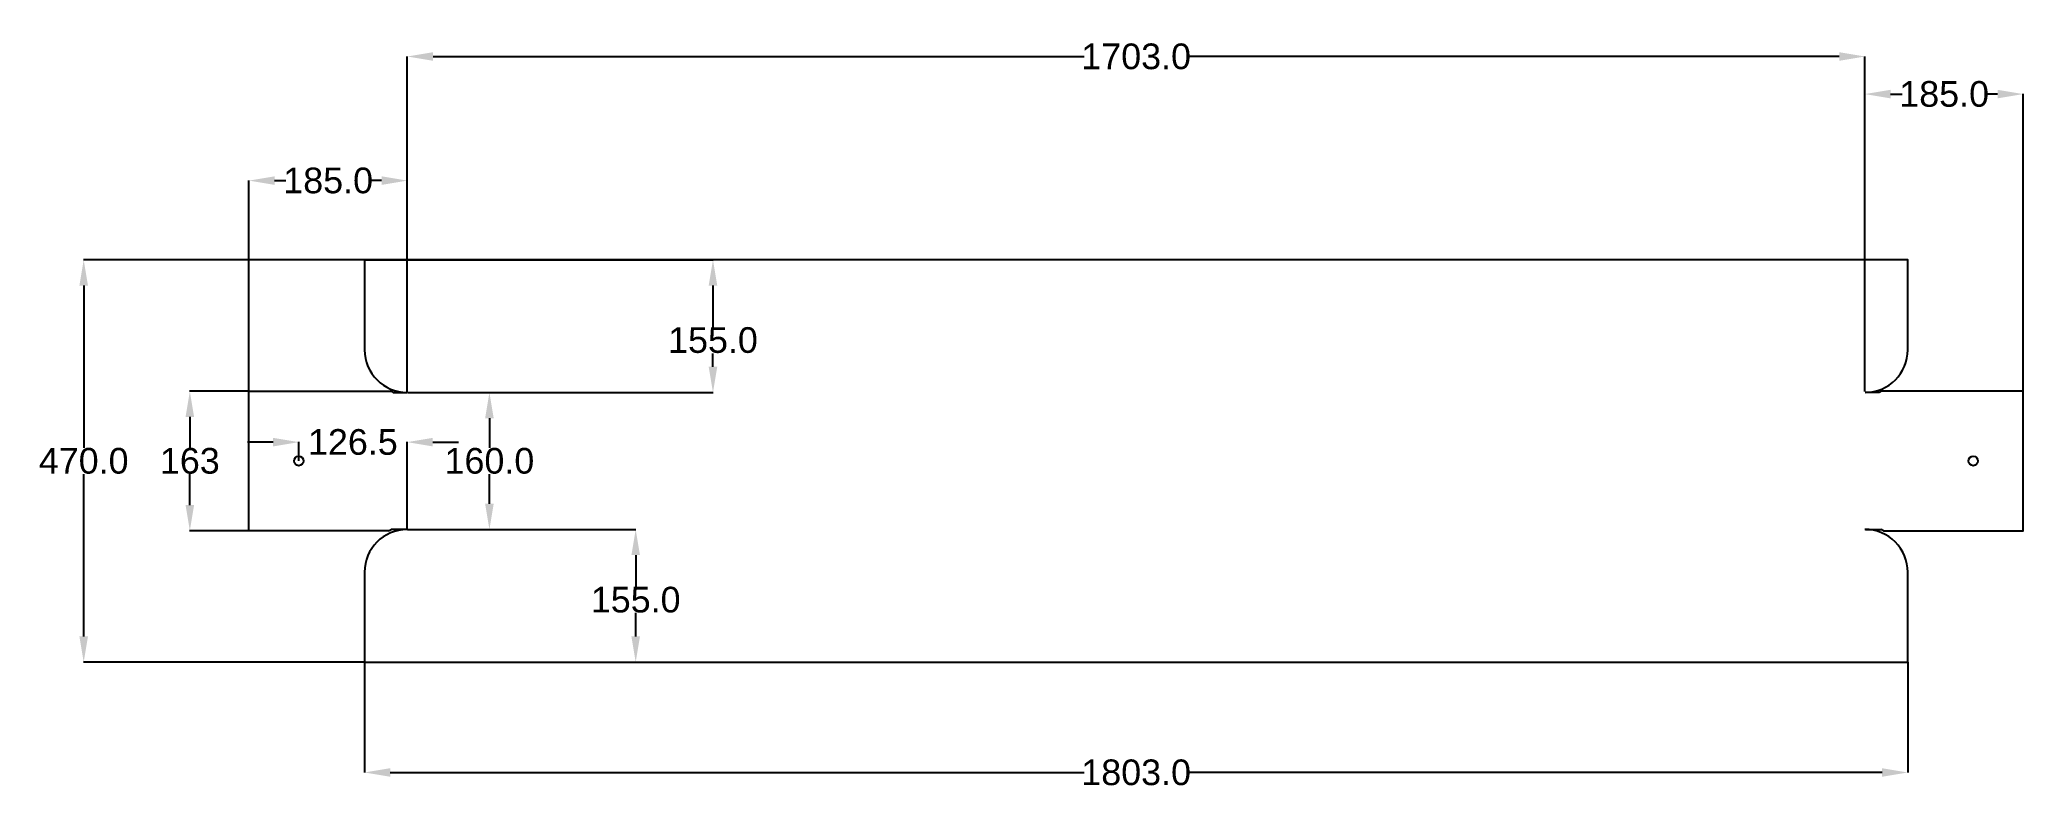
# Model space of a CAD drawing. Header units: millimetres. Extents: x -380 to 1938, y -149 to 727.
import ezdxf

# ---------------------------------------------------------------- set-up
doc = ezdxf.new("R2010")
doc.units = ezdxf.units.MM
doc.styles.get("Standard").update_dxf_attribs({"font": 'arial.ttf'})
doc.dimstyles.get("Standard").update_dxf_attribs({"dimtxt": 30, "dimasz": 30, "dimexe": 0.18, "dimexo": 0.0625, "dimgap": 0.09, "dimtad": 0, "dimtih": 1, "dimtoh": 1, "dimdec": 1, "dimzin": 0, "dimdsep": 46, "dimtxsty": 'Standard', "dimcen": 0.09, "dimclrd": 3, "dimclre": 3, "dimclrt": 3, "dimadec": 0, "dimazin": 0, "dimtfac": 1, "dimtdec": 1, "dimtofl": 0, "dimtmove": 0, "dimatfit": 3, "dimfxl": 1, "dimtolj": 1, "dimtzin": 0, "dimarcsym": 0})

# ---------------------------------------------------------------- blocks, each defined once
blk = doc.blocks.new('*D2')
at = {"color": 3, "lineweight": -2, "transparency": 16777216}
for p, q in [((1753, 316.2), (1753, 663.9)), ((1783, 663.7), (1796.3, 663.7)), ((1908, 663.7), (1894.7, 663.7)), ((1938, 315.1), (1938, 663.9))]:
    blk.add_line(p, q, dxfattribs=at)
at = {"color": 3, "transparency": 16777216}
for points in [[(1783, 668.7), (1783, 658.7), (1753, 663.7)], [(1908, 668.7), (1908, 658.7), (1938, 663.7)]]:
    blk.add_solid(points, dxfattribs=at)
at = {"layer": 'Defpoints', "color": 0, "transparency": 16777216}
for p in [(1938, 663.7), (1753, 316.1), (1938, 315)]:
    blk.add_point(p, dxfattribs=at)
at = {"color": 3, "transparency": 16777216, "insert": (1845.5, 663.7), "char_height": 30, "attachment_point": 5}
blk.add_mtext('\\A1;185.0', dxfattribs=at)
blk = doc.blocks.new('*D3')
at = {"color": 3, "lineweight": -2, "transparency": 16777216}
for p, q in [((-135, 315.1), (-135, 562.8)), ((-105, 562.6), (-91.8, 562.6)), ((20, 562.6), (6.7, 562.6)), ((50, 315.1), (50, 562.8))]:
    blk.add_line(p, q, dxfattribs=at)
at = {"color": 3, "transparency": 16777216}
for points in [[(-105, 567.6), (-105, 557.6), (-135, 562.6)], [(20, 567.6), (20, 557.6), (50, 562.6)]]:
    blk.add_solid(points, dxfattribs=at)
at = {"layer": 'Defpoints', "color": 0, "transparency": 16777216}
for p in [(-135, 562.6), (-135, 315), (50, 315)]:
    blk.add_point(p, dxfattribs=at)
at = {"color": 3, "transparency": 16777216, "insert": (-42.5, 562.6), "char_height": 30, "attachment_point": 5}
blk.add_mtext('\\A1;185.0', dxfattribs=at)
blk = doc.blocks.new('*D4')
at = {"color": 3, "lineweight": -2, "transparency": 16777216}
for p, q in [((50, 316.1), (50, 707.8)), ((80, 707.6), (840.6, 707.6)), ((1723, 707.6), (962.4, 707.6)), ((1753, 316.1), (1753, 707.8))]:
    blk.add_line(p, q, dxfattribs=at)
at = {"color": 3, "transparency": 16777216}
for points in [[(80, 712.6), (80, 702.6), (50, 707.6)], [(1723, 712.6), (1723, 702.6), (1753, 707.6)]]:
    blk.add_solid(points, dxfattribs=at)
at = {"layer": 'Defpoints', "color": 0, "transparency": 16777216}
for p in [(1753, 707.6), (50, 316.1), (1753, 316.1)]:
    blk.add_point(p, dxfattribs=at)
at = {"color": 3, "transparency": 16777216, "insert": (901.5, 707.6), "char_height": 30, "attachment_point": 5}
blk.add_mtext('\\A1;1703.0', dxfattribs=at)
blk = doc.blocks.new('*D5')
at = {"color": 3, "lineweight": -2, "transparency": 16777216}
for p, q in [((0, -0.1), (0, -129.2)), ((1803, -0.1), (1803, -129.2)), ((30, -129), (840.6, -129)), ((1773, -129), (962.4, -129))]:
    blk.add_line(p, q, dxfattribs=at)
at = {"color": 3, "transparency": 16777216}
for points in [[(30, -124), (30, -134), (0, -129)], [(1773, -124), (1773, -134), (1803, -129)]]:
    blk.add_solid(points, dxfattribs=at)
at = {"layer": 'Defpoints', "color": 0, "transparency": 16777216}
for p in [(0, 0), (1803, 0), (1803, -129)]:
    blk.add_point(p, dxfattribs=at)
at = {"color": 3, "transparency": 16777216, "insert": (901.5, -129), "char_height": 30, "attachment_point": 5}
blk.add_mtext('\\A1;1803.0', dxfattribs=at)
blk = doc.blocks.new('*D6')
at = {"color": 3, "lineweight": -2, "transparency": 16777216}
for p, q in [((0.1, 470), (407.3, 470)), ((407.1, 440), (407.1, 391.5)), ((407.1, 345), (407.1, 360.7)), ((50.5, 315), (407.3, 315))]:
    blk.add_line(p, q, dxfattribs=at)
at = {"color": 3, "transparency": 16777216}
for points in [[(402.1, 440), (412.1, 440), (407.1, 470)], [(402.1, 345), (412.1, 345), (407.1, 315)]]:
    blk.add_solid(points, dxfattribs=at)
at = {"layer": 'Defpoints', "color": 0, "transparency": 16777216}
for p in [(0, 470), (50.4, 315), (407.1, 315)]:
    blk.add_point(p, dxfattribs=at)
at = {"color": 3, "transparency": 16777216, "insert": (407.1, 376.1), "char_height": 30, "attachment_point": 5}
blk.add_mtext('\\A1;155.0', dxfattribs=at)
blk = doc.blocks.new('*D7')
at = {"color": 3, "lineweight": -2, "transparency": 16777216}
for p, q in [((50.1, 155), (316.9, 155)), ((316.8, 125), (316.8, 88.2)), ((316.8, 30), (316.8, 57.4)), ((0.1, 0), (316.9, 0))]:
    blk.add_line(p, q, dxfattribs=at)
at = {"color": 3, "transparency": 16777216}
for points in [[(311.8, 125), (321.8, 125), (316.8, 155)], [(311.8, 30), (321.8, 30), (316.8, 0)]]:
    blk.add_solid(points, dxfattribs=at)
at = {"layer": 'Defpoints', "color": 0, "transparency": 16777216}
for p in [(50, 155), (0, 0), (316.8, 0)]:
    blk.add_point(p, dxfattribs=at)
at = {"color": 3, "transparency": 16777216, "insert": (316.8, 72.8), "char_height": 30, "attachment_point": 5}
blk.add_mtext('\\A1;155.0', dxfattribs=at)
blk = doc.blocks.new('*D8')
at = {"color": 3, "lineweight": -2, "transparency": 16777216}
for p, q in [((-0.1, 470), (-328.2, 470)), ((-328.1, 440), (-328.1, 250.4)), ((-328.1, 30), (-328.1, 219.6)), ((-0.1, 0), (-328.2, 0))]:
    blk.add_line(p, q, dxfattribs=at)
at = {"color": 3, "transparency": 16777216}
for points in [[(-333.1, 440), (-323.1, 440), (-328.1, 470)], [(-333.1, 30), (-323.1, 30), (-328.1, 0)]]:
    blk.add_solid(points, dxfattribs=at)
at = {"layer": 'Defpoints', "color": 0, "transparency": 16777216}
for p in [(-328.1, 470), (0, 470), (0, 0)]:
    blk.add_point(p, dxfattribs=at)
at = {"color": 3, "transparency": 16777216, "insert": (-328.1, 235), "char_height": 30, "attachment_point": 5}
blk.add_mtext('\\A1;470.0', dxfattribs=at)
blk = doc.blocks.new('*D11')
at = {"color": 3, "lineweight": -2, "transparency": 16777216}
for p, q in [((-135.1, 316.5), (-204.3, 316.5)), ((-204.1, 286.5), (-204.1, 250.4)), ((-204.1, 183.4), (-204.1, 219.5)), ((-135.1, 153.4), (-204.3, 153.4))]:
    blk.add_line(p, q, dxfattribs=at)
at = {"color": 3, "transparency": 16777216}
for points in [[(-209.1, 286.5), (-199.1, 286.5), (-204.1, 316.5)], [(-209.1, 183.4), (-199.1, 183.4), (-204.1, 153.4)]]:
    blk.add_solid(points, dxfattribs=at)
at = {"layer": 'Defpoints', "color": 0, "transparency": 16777216}
for p in [(-135, 316.5), (-204.1, 153.4), (-135, 153.4)]:
    blk.add_point(p, dxfattribs=at)
at = {"color": 3, "transparency": 16777216, "insert": (-204.1, 235), "char_height": 30, "attachment_point": 5}
blk.add_mtext('\\A1;163', dxfattribs=at)
blk = doc.blocks.new('*D12')
at = {"color": 3, "lineweight": -2, "transparency": 16777216}
for p, q in [((-106.8, 257), (-136.8, 257)), ((-76.8, 235.1), (-76.8, 257.2)), ((49.7, 155.1), (49.7, 257.2)), ((79.7, 257), (109.7, 257))]:
    blk.add_line(p, q, dxfattribs=at)
at = {"color": 3, "transparency": 16777216}
for points in [[(-106.8, 262), (-106.8, 252), (-76.8, 257)], [(79.7, 262), (79.7, 252), (49.7, 257)]]:
    blk.add_solid(points, dxfattribs=at)
at = {"layer": 'Defpoints', "color": 0, "transparency": 16777216}
for p in [(49.7, 257), (-76.8, 235), (49.7, 155)]:
    blk.add_point(p, dxfattribs=at)
at = {"color": 3, "transparency": 16777216, "insert": (-13.6, 257), "char_height": 30, "attachment_point": 5}
blk.add_mtext('\\A1;126.5', dxfattribs=at)
blk = doc.blocks.new('*D15')
at = {"color": 3, "lineweight": -2, "transparency": 16777216}
for p, q in [((50.5, 315), (146.1, 315)), ((145.9, 285), (145.9, 250.4)), ((145.9, 185), (145.9, 219.6)), ((50.1, 155), (146.1, 155))]:
    blk.add_line(p, q, dxfattribs=at)
at = {"color": 3, "transparency": 16777216}
for points in [[(140.9, 285), (150.9, 285), (145.9, 315)], [(140.9, 185), (150.9, 185), (145.9, 155)]]:
    blk.add_solid(points, dxfattribs=at)
at = {"layer": 'Defpoints', "color": 0, "transparency": 16777216}
for p in [(50.5, 315), (145.9, 315), (50.1, 155)]:
    blk.add_point(p, dxfattribs=at)
at = {"color": 3, "transparency": 16777216, "insert": (145.9, 235), "char_height": 30, "attachment_point": 5}
blk.add_mtext('\\A1;160.0', dxfattribs=at)

msp = doc.modelspace()

# ---------------------------------------------------------------- linework, layer by layer
for p, q in [((31.18, 316.5), (33.53, 315)), ((1771.82, 316.5), (1769.47, 315)), ((28.19, 153.5), (31.11, 155)), ((1774.81, 153.5), (1771.89, 155))]:
    msp.add_line(p, q)
for points in [[(1753.41, 315, 0.4118185), (1803, 365), (1803, 470), (0, 470), (0, 365, 0.413923), (49.95, 315, 0.413923)], [(49.66, 155, 0.4122438), (0, 105), (0, 0), (1803, 0), (1803, 105, 0.4142136), (1753, 155)]]:
    msp.add_lwpolyline(points, format="xyb")
for points in [[(28.19, 153.5), (-135, 153.5), (-135, 316.5), (31.18, 316.5), (31.18, 316.5)], [(33.53, 315), (49.95, 315)], [(1769.47, 315), (1753.06, 315)], [(1774.81, 153.5), (1938, 153.5), (1938, 316.5), (1771.82, 316.5), (1771.82, 316.5)], [(1938, 155), (1938, 315)], [(49.51, 155), (31.11, 155)], [(1753.49, 155), (1771.89, 155)]]:
    msp.add_lwpolyline(points)
for centre in [(-76.8, 235), (1879.52, 235)]:
    msp.add_circle(centre, 5.5)

# ---------------------------------------------------------------- dimensions: what is measured, and where the dimension line sits
for base, p1, p2, picture, middle in [((1753, 707.6), (50, 316.06), (1753, 316.06), '*D4', (901.5, 707.6)), ((1938, 663.74), (1753, 316.12), (1938, 315), '*D2', (1845.5, 663.74)), ((-135, 562.6381), (49.9504, 315), (-135, 315), '*D3', (-42.5248, 562.6381)), ((49.66, 257.03), (-76.8, 235), (49.66, 155), '*D12', (-13.57, 257.03)), ((1803, -128.99), (0, 0), (1803, 0), '*D5', (901.5, -128.99))]:
    dim = msp.add_linear_dim(base=base, p1=p1, p2=p2, dimstyle='Standard')
    dim.commit()
    dim.dimension.update_dxf_attribs({"geometry": picture, "text_midpoint": middle})
for base, p1, p2, picture, middle in [((-328.06, 470), (0, 0), (0, 470), '*D8', (-328.06, 235)), ((145.9, 315), (50.06, 155), (50.47, 315), '*D15', (145.9, 235))]:
    dim = msp.add_linear_dim(base=base, p1=p1, p2=p2, angle=90, dimstyle='Standard')
    dim.commit()
    dim.dimension.update_dxf_attribs({"geometry": picture, "text_midpoint": middle})
for base, p1, p2, picture, middle in [((407.1, 315), (0, 470), (50.41, 315), '*D6', (407.1, 376.09)), ((316.77, 0), (50, 155), (0, 0), '*D7', (316.77, 72.84))]:
    dim = msp.add_linear_dim(base=base, p1=p1, p2=p2, angle=90, dimstyle='Standard')
    dim.commit()
    dim.dimension.update_dxf_attribs({"geometry": picture, "text_midpoint": middle, "dimtype": 160})
dim = msp.add_linear_dim(base=(-204.13, 153.44), p1=(-135, 316.5), p2=(-135, 153.44), angle=90, text='163', dimstyle='Standard')
dim.commit()
dim.dimension.update_dxf_attribs({"geometry": '*D11', "text_midpoint": (-204.13, 234.97)})

doc.saveas('drawing.dxf')
